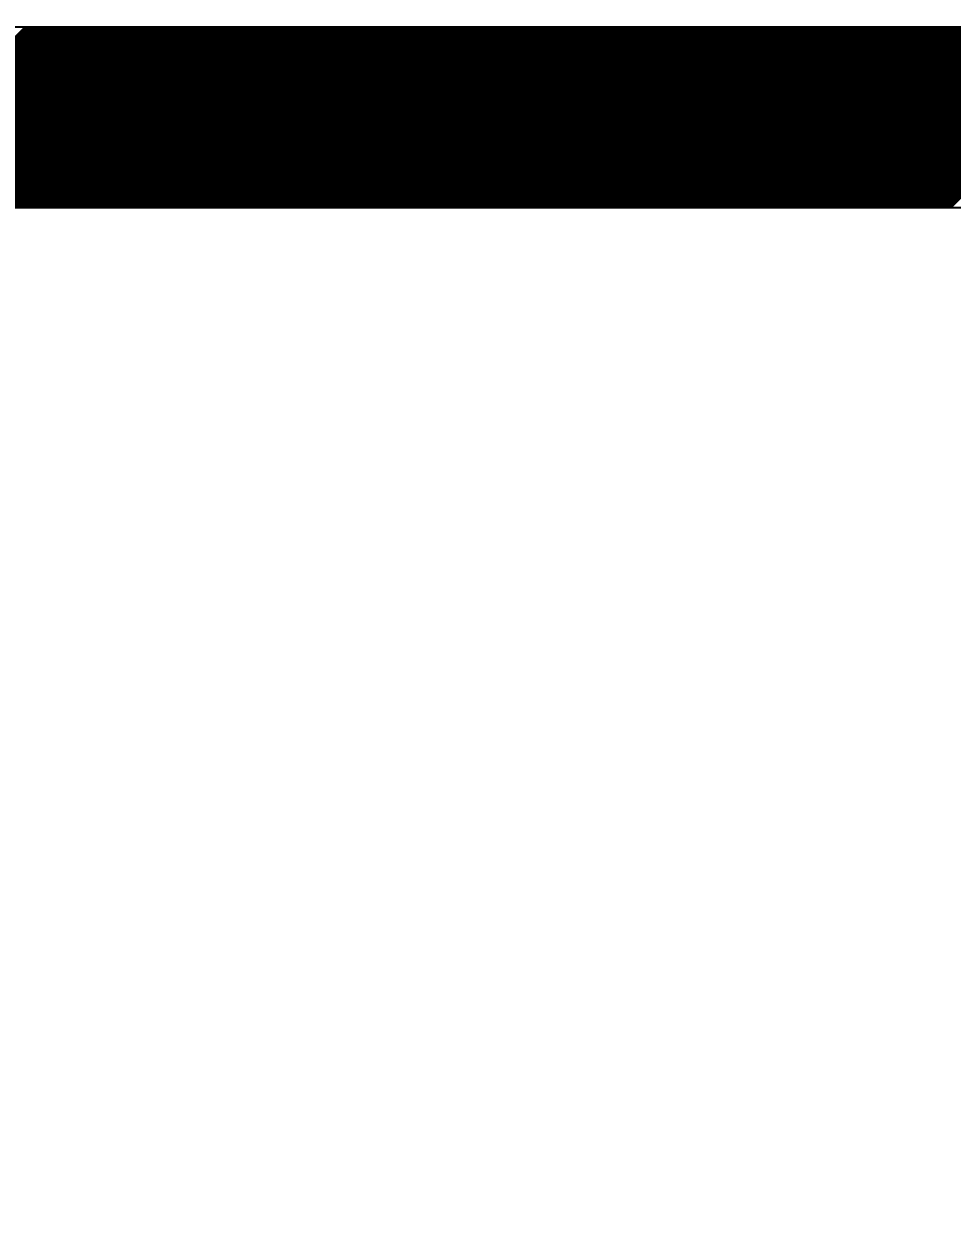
# Model space of a CAD drawing. Header units: millimetres. Extents: x -72 to 470, y 3 to 161.
# Drawn here: x 436.336 to 436.849, y 60.436 to 61.097 of the extents above; entities that cross this region are included whole.
import ezdxf

# ---------------------------------------------------------------- set-up
doc = ezdxf.new("R2010")
doc.units = ezdxf.units.MM
doc.layers.get('0').update_dxf_attribs({"color": 3})
doc.layers.add('COTAS', color=7, linetype='Continuous')
doc.layers.add('LAYER2', color=5, linetype='Continuous')
doc.styles.get("Standard").update_dxf_attribs({"font": 'arial.ttf'})
doc.dimstyles.new('ISO-25', dxfattribs={"dimtxt": 0.1, "dimasz": 0.05, "dimexe": 1.25, "dimexo": 0.625, "dimgap": 0.1, "dimtad": 1, "dimzin": 1, "dimtxsty": 'Standard', "dimblk": 'ARCHTICK', "dimcen": 2.5, "dimse1": 1, "dimse2": 1, "dimazin": 3, "dimtfac": 1, "dimtmove": 0, "dimatfit": 3, "dimldrblk": 'ARCHTICK', "dimfxl": 1, "dimarcsym": 0})

# ---------------------------------------------------------------- blocks, each defined once
blk = doc.blocks.new('_ArchTick')
at = {"color": 0, "linetype": 'ByBlock', "const_width": 0.15}
blk.add_lwpolyline([(-0.5, -0.5), (0.5, 0.5)], dxfattribs=at)
blk = doc.blocks.new('*D82')
at = {"layer": 'COTAS', "color": 0, "lineweight": -2, "transparency": 16777216}
for p, q in [((436.09076, 61.09538), (436.09076, 61.14538)), ((436.09076, 61.09538), (436.09076, 60.99538)), ((436.09076, 60.99538), (436.09076, 60.43597))]:
    blk.add_line(p, q, dxfattribs=at)
at = {"layer": 'Defpoints', "color": 0, "transparency": 16777216}
for p in [(436.69715, 61.09538), (436.09076, 60.99538), (436.69715, 60.99538)]:
    blk.add_point(p, dxfattribs=at)
at = {"layer": 'COTAS', "color": 0, "lineweight": -2, "transparency": 16777216, "xscale": 0.05, "yscale": 0.05, "zscale": 0.05}
for p, rotation in [((436.09076, 61.09538), 270), ((436.09076, 60.99538), 90)]:
    blk.add_blockref('_ArchTick', p, dxfattribs=dict(at, rotation=rotation))
at = {"layer": 'COTAS', "color": 0, "transparency": 16777216, "insert": (435.93067, 60.66567), "char_height": 0.1, "attachment_point": 5, "rotation": 90}
blk.add_mtext('0,10', dxfattribs=at)

msp = doc.modelspace()

# ---------------------------------------------------------------- linework, layer by layer
at = {"layer": 'LAYER2'}
for p, q in [((432.27023, 61.09538), (440.92023, 61.09538)), ((433.92023, 60.99538), (436.97023, 60.99538))]:
    msp.add_line(p, q, dxfattribs=at)
at = {"layer": 'LAYER2', "color": 252, "linetype": 'Continuous', "true_color": 0x939598}
for p, q in [((436.2367, 60.99538), (436.3367, 61.09538)), ((436.23715, 60.99538), (436.33715, 61.09538)), ((436.23805, 60.99538), (436.33805, 61.09538)), ((436.2385, 60.99538), (436.3385, 61.09538)), ((436.23939, 60.99538), (436.33939, 61.09538)), ((436.23984, 60.99538), (436.33984, 61.09538)), ((436.24074, 60.99538), (436.34074, 61.09538)), ((436.24119, 60.99538), (436.34119, 61.09538)), ((436.24209, 60.99538), (436.34209, 61.09538)), ((436.24254, 60.99538), (436.34254, 61.09538)), ((436.24343, 60.99538), (436.34343, 61.09538)), ((436.24388, 60.99538), (436.34388, 61.09538)), ((436.24478, 60.99538), (436.34478, 61.09538)), ((436.24523, 60.99538), (436.34523, 61.09538)), ((436.24613, 60.99538), (436.34613, 61.09538)), ((436.24658, 60.99538), (436.34658, 61.09538)), ((436.24748, 60.99538), (436.34748, 61.09538)), ((436.24792, 60.99538), (436.34792, 61.09538)), ((436.24882, 60.99538), (436.34882, 61.09538)), ((436.24927, 60.99538), (436.34927, 61.09538)), ((436.25017, 60.99538), (436.35017, 61.09538)), ((436.25062, 60.99538), (436.35062, 61.09538)), ((436.25152, 60.99538), (436.35152, 61.09538)), ((436.25197, 60.99538), (436.35197, 61.09538)), ((436.25286, 60.99538), (436.35286, 61.09538)), ((436.25331, 60.99538), (436.35331, 61.09538)), ((436.25421, 60.99538), (436.35421, 61.09538)), ((436.25466, 60.99538), (436.35466, 61.09538)), ((436.25556, 60.99538), (436.35556, 61.09538)), ((436.25601, 60.99538), (436.35601, 61.09538)), ((436.2569, 60.99538), (436.3569, 61.09538)), ((436.25735, 60.99538), (436.35735, 61.09538)), ((436.25825, 60.99538), (436.35825, 61.09538)), ((436.2587, 60.99538), (436.3587, 61.09538)), ((436.2596, 60.99538), (436.3596, 61.09538)), ((436.26005, 60.99538), (436.36005, 61.09538)), ((436.26095, 60.99538), (436.36095, 61.09538)), ((436.26139, 60.99538), (436.36139, 61.09538)), ((436.26229, 60.99538), (436.36229, 61.09538)), ((436.26274, 60.99538), (436.36274, 61.09538)), ((436.26364, 60.99538), (436.36364, 61.09538)), ((436.26409, 60.99538), (436.36409, 61.09538)), ((436.26499, 60.99538), (436.36499, 61.09538)), ((436.26544, 60.99538), (436.36544, 61.09538)), ((436.26633, 60.99538), (436.36633, 61.09538)), ((436.26678, 60.99538), (436.36678, 61.09538)), ((436.26768, 60.99538), (436.36768, 61.09538)), ((436.26813, 60.99538), (436.36813, 61.09538)), ((436.26903, 60.99538), (436.36903, 61.09538)), ((436.26948, 60.99538), (436.36948, 61.09538)), ((436.27038, 60.99538), (436.37038, 61.09538)), ((436.27082, 60.99538), (436.37082, 61.09538)), ((436.27172, 60.99538), (436.37172, 61.09538)), ((436.27217, 60.99538), (436.37217, 61.09538)), ((436.27307, 60.99538), (436.37307, 61.09538)), ((436.27352, 60.99538), (436.37352, 61.09538)), ((436.27442, 60.99538), (436.37442, 61.09538)), ((436.27487, 60.99538), (436.37487, 61.09538)), ((436.27576, 60.99538), (436.37576, 61.09538)), ((436.27621, 60.99538), (436.37621, 61.09538)), ((436.27711, 60.99538), (436.37711, 61.09538)), ((436.27756, 60.99538), (436.37756, 61.09538)), ((436.27846, 60.99538), (436.37846, 61.09538)), ((436.27891, 60.99538), (436.37891, 61.09538)), ((436.2798, 60.99538), (436.3798, 61.09538)), ((436.28025, 60.99538), (436.38025, 61.09538)), ((436.28115, 60.99538), (436.38115, 61.09538)), ((436.2816, 60.99538), (436.3816, 61.09538)), ((436.2825, 60.99538), (436.3825, 61.09538)), ((436.28295, 60.99538), (436.38295, 61.09538)), ((436.28385, 60.99538), (436.38385, 61.09538)), ((436.28429, 60.99538), (436.38429, 61.09538)), ((436.28519, 60.99538), (436.38519, 61.09538)), ((436.28564, 60.99538), (436.38564, 61.09538)), ((436.28654, 60.99538), (436.38654, 61.09538)), ((436.28699, 60.99538), (436.38699, 61.09538)), ((436.28789, 60.99538), (436.38789, 61.09538)), ((436.28834, 60.99538), (436.38834, 61.09538)), ((436.28923, 60.99538), (436.38923, 61.09538)), ((436.28968, 60.99538), (436.38968, 61.09538)), ((436.29058, 60.99538), (436.39058, 61.09538)), ((436.29103, 60.99538), (436.39103, 61.09538)), ((436.29193, 60.99538), (436.39193, 61.09538)), ((436.29238, 60.99538), (436.39238, 61.09538)), ((436.29327, 60.99538), (436.39327, 61.09538)), ((436.29372, 60.99538), (436.39372, 61.09538)), ((436.29462, 60.99538), (436.39462, 61.09538)), ((436.29507, 60.99538), (436.39507, 61.09538)), ((436.29597, 60.99538), (436.39597, 61.09538)), ((436.29642, 60.99538), (436.39642, 61.09538)), ((436.29732, 60.99538), (436.39732, 61.09538)), ((436.29776, 60.99538), (436.39776, 61.09538)), ((436.29866, 60.99538), (436.39866, 61.09538)), ((436.29911, 60.99538), (436.39911, 61.09538)), ((436.30001, 60.99538), (436.40001, 61.09538)), ((436.30046, 60.99538), (436.40046, 61.09538)), ((436.30136, 60.99538), (436.40136, 61.09538)), ((436.30181, 60.99538), (436.40181, 61.09538)), ((436.3027, 60.99538), (436.4027, 61.09538)), ((436.30315, 60.99538), (436.40315, 61.09538)), ((436.30405, 60.99538), (436.40405, 61.09538)), ((436.3045, 60.99538), (436.4045, 61.09538)), ((436.3054, 60.99538), (436.4054, 61.09538)), ((436.30585, 60.99538), (436.40585, 61.09538)), ((436.30675, 60.99538), (436.40675, 61.09538)), ((436.30719, 60.99538), (436.40719, 61.09538)), ((436.30809, 60.99538), (436.40809, 61.09538)), ((436.30854, 60.99538), (436.40854, 61.09538)), ((436.30944, 60.99538), (436.40944, 61.09538)), ((436.30989, 60.99538), (436.40989, 61.09538)), ((436.31079, 60.99538), (436.41079, 61.09538)), ((436.31124, 60.99538), (436.41124, 61.09538)), ((436.31213, 60.99538), (436.41213, 61.09538)), ((436.31258, 60.99538), (436.41258, 61.09538)), ((436.31348, 60.99538), (436.41348, 61.09538)), ((436.31393, 60.99538), (436.41393, 61.09538)), ((436.31483, 60.99538), (436.41483, 61.09538)), ((436.31528, 60.99538), (436.41528, 61.09538)), ((436.31617, 60.99538), (436.41617, 61.09538)), ((436.31662, 60.99538), (436.41662, 61.09538)), ((436.31752, 60.99538), (436.41752, 61.09538)), ((436.31797, 60.99538), (436.41797, 61.09538)), ((436.31887, 60.99538), (436.41887, 61.09538)), ((436.31932, 60.99538), (436.41932, 61.09538)), ((436.32022, 60.99538), (436.42022, 61.09538)), ((436.32066, 60.99538), (436.42066, 61.09538)), ((436.32156, 60.99538), (436.42156, 61.09538)), ((436.32201, 60.99538), (436.42201, 61.09538)), ((436.32291, 60.99538), (436.42291, 61.09538)), ((436.32336, 60.99538), (436.42336, 61.09538)), ((436.32426, 60.99538), (436.42426, 61.09538)), ((436.32471, 60.99538), (436.42471, 61.09538)), ((436.3256, 60.99538), (436.4256, 61.09538)), ((436.32605, 60.99538), (436.42605, 61.09538)), ((436.32695, 60.99538), (436.42695, 61.09538)), ((436.3274, 60.99538), (436.4274, 61.09538)), ((436.3283, 60.99538), (436.4283, 61.09538)), ((436.32875, 60.99538), (436.42875, 61.09538)), ((436.32964, 60.99538), (436.42964, 61.09538)), ((436.33009, 60.99538), (436.43009, 61.09538)), ((436.33099, 60.99538), (436.43099, 61.09538)), ((436.33144, 60.99538), (436.43144, 61.09538)), ((436.33234, 60.99538), (436.43234, 61.09538)), ((436.33279, 60.99538), (436.43279, 61.09538)), ((436.33369, 60.99538), (436.43369, 61.09538)), ((436.33413, 60.99538), (436.43413, 61.09538)), ((436.33503, 60.99538), (436.43503, 61.09538)), ((436.33548, 60.99538), (436.43548, 61.09538)), ((436.33638, 60.99538), (436.43638, 61.09538)), ((436.33683, 60.99538), (436.43683, 61.09538)), ((436.33773, 60.99538), (436.43773, 61.09538)), ((436.33818, 60.99538), (436.43818, 61.09538)), ((436.33907, 60.99538), (436.43907, 61.09538)), ((436.33952, 60.99538), (436.43952, 61.09538)), ((436.34042, 60.99538), (436.44042, 61.09538)), ((436.34087, 60.99538), (436.44087, 61.09538)), ((436.34177, 60.99538), (436.44177, 61.09538)), ((436.34222, 60.99538), (436.44222, 61.09538)), ((436.34312, 60.99538), (436.44312, 61.09538)), ((436.34356, 60.99538), (436.44356, 61.09538)), ((436.34446, 60.99538), (436.44446, 61.09538)), ((436.34491, 60.99538), (436.44491, 61.09538)), ((436.34581, 60.99538), (436.44581, 61.09538)), ((436.34626, 60.99538), (436.44626, 61.09538)), ((436.34716, 60.99538), (436.44716, 61.09538)), ((436.34761, 60.99538), (436.44761, 61.09538)), ((436.3485, 60.99538), (436.4485, 61.09538)), ((436.34895, 60.99538), (436.44895, 61.09538)), ((436.34985, 60.99538), (436.44985, 61.09538)), ((436.3503, 60.99538), (436.4503, 61.09538)), ((436.3512, 60.99538), (436.4512, 61.09538)), ((436.35165, 60.99538), (436.45165, 61.09538)), ((436.35254, 60.99538), (436.45254, 61.09538)), ((436.35299, 60.99538), (436.45299, 61.09538)), ((436.35389, 60.99538), (436.45389, 61.09538)), ((436.35434, 60.99538), (436.45434, 61.09538)), ((436.35524, 60.99538), (436.45524, 61.09538)), ((436.35569, 60.99538), (436.45569, 61.09538)), ((436.35659, 60.99538), (436.45659, 61.09538)), ((436.35703, 60.99538), (436.45703, 61.09538)), ((436.35793, 60.99538), (436.45793, 61.09538)), ((436.35838, 60.99538), (436.45838, 61.09538)), ((436.35928, 60.99538), (436.45928, 61.09538)), ((436.35973, 60.99538), (436.45973, 61.09538)), ((436.36063, 60.99538), (436.46063, 61.09538)), ((436.36108, 60.99538), (436.46108, 61.09538)), ((436.36197, 60.99538), (436.46197, 61.09538)), ((436.36242, 60.99538), (436.46242, 61.09538)), ((436.36332, 60.99538), (436.46332, 61.09538)), ((436.36377, 60.99538), (436.46377, 61.09538)), ((436.36467, 60.99538), (436.46467, 61.09538)), ((436.36512, 60.99538), (436.46512, 61.09538)), ((436.36601, 60.99538), (436.46601, 61.09538)), ((436.36646, 60.99538), (436.46646, 61.09538)), ((436.36736, 60.99538), (436.46736, 61.09538)), ((436.36781, 60.99538), (436.46781, 61.09538)), ((436.36871, 60.99538), (436.46871, 61.09538)), ((436.36916, 60.99538), (436.46916, 61.09538)), ((436.37006, 60.99538), (436.47006, 61.09538)), ((436.3705, 60.99538), (436.4705, 61.09538)), ((436.3714, 60.99538), (436.4714, 61.09538)), ((436.37185, 60.99538), (436.47185, 61.09538)), ((436.37275, 60.99538), (436.47275, 61.09538)), ((436.3732, 60.99538), (436.4732, 61.09538)), ((436.3741, 60.99538), (436.4741, 61.09538)), ((436.37455, 60.99538), (436.47455, 61.09538)), ((436.37544, 60.99538), (436.47544, 61.09538)), ((436.37589, 60.99538), (436.47589, 61.09538)), ((436.37679, 60.99538), (436.47679, 61.09538)), ((436.37724, 60.99538), (436.47724, 61.09538)), ((436.37814, 60.99538), (436.47814, 61.09538)), ((436.37859, 60.99538), (436.47859, 61.09538)), ((436.37949, 60.99538), (436.47949, 61.09538)), ((436.37993, 60.99538), (436.47993, 61.09538)), ((436.38083, 60.99538), (436.48083, 61.09538)), ((436.38128, 60.99538), (436.48128, 61.09538)), ((436.38218, 60.99538), (436.48218, 61.09538)), ((436.38263, 60.99538), (436.48263, 61.09538)), ((436.38353, 60.99538), (436.48353, 61.09538)), ((436.38398, 60.99538), (436.48398, 61.09538)), ((436.38487, 60.99538), (436.48487, 61.09538)), ((436.38532, 60.99538), (436.48532, 61.09538)), ((436.38622, 60.99538), (436.48622, 61.09538)), ((436.38667, 60.99538), (436.48667, 61.09538)), ((436.38757, 60.99538), (436.48757, 61.09538)), ((436.38802, 60.99538), (436.48802, 61.09538)), ((436.38891, 60.99538), (436.48891, 61.09538)), ((436.38936, 60.99538), (436.48936, 61.09538)), ((436.39026, 60.99538), (436.49026, 61.09538)), ((436.39071, 60.99538), (436.49071, 61.09538)), ((436.39161, 60.99538), (436.49161, 61.09538)), ((436.39206, 60.99538), (436.49206, 61.09538)), ((436.39296, 60.99538), (436.49296, 61.09538)), ((436.3934, 60.99538), (436.4934, 61.09538)), ((436.3943, 60.99538), (436.4943, 61.09538)), ((436.39475, 60.99538), (436.49475, 61.09538)), ((436.39565, 60.99538), (436.49565, 61.09538)), ((436.3961, 60.99538), (436.4961, 61.09538)), ((436.397, 60.99538), (436.497, 61.09538)), ((436.39745, 60.99538), (436.49745, 61.09538)), ((436.39834, 60.99538), (436.49834, 61.09538)), ((436.39879, 60.99538), (436.49879, 61.09538)), ((436.39969, 60.99538), (436.49969, 61.09538)), ((436.40014, 60.99538), (436.50014, 61.09538)), ((436.40104, 60.99538), (436.50104, 61.09538)), ((436.40149, 60.99538), (436.50149, 61.09538)), ((436.40238, 60.99538), (436.50238, 61.09538)), ((436.40283, 60.99538), (436.50283, 61.09538)), ((436.40373, 60.99538), (436.50373, 61.09538)), ((436.40418, 60.99538), (436.50418, 61.09538)), ((436.40508, 60.99538), (436.50508, 61.09538)), ((436.40553, 60.99538), (436.50553, 61.09538)), ((436.40643, 60.99538), (436.50643, 61.09538)), ((436.40688, 60.99538), (436.50688, 61.09538)), ((436.40777, 60.99538), (436.50777, 61.09538)), ((436.40822, 60.99538), (436.50822, 61.09538)), ((436.40912, 60.99538), (436.50912, 61.09538)), ((436.40957, 60.99538), (436.50957, 61.09538)), ((436.41047, 60.99538), (436.51047, 61.09538)), ((436.41092, 60.99538), (436.51092, 61.09538)), ((436.41181, 60.99538), (436.51181, 61.09538)), ((436.41226, 60.99538), (436.51226, 61.09538)), ((436.41316, 60.99538), (436.51316, 61.09538)), ((436.41361, 60.99538), (436.51361, 61.09538)), ((436.41451, 60.99538), (436.51451, 61.09538)), ((436.41496, 60.99538), (436.51496, 61.09538)), ((436.41586, 60.99538), (436.51586, 61.09538)), ((436.4163, 60.99538), (436.5163, 61.09538)), ((436.4172, 60.99538), (436.5172, 61.09538)), ((436.41765, 60.99538), (436.51765, 61.09538)), ((436.41855, 60.99538), (436.51855, 61.09538)), ((436.419, 60.99538), (436.519, 61.09538)), ((436.4199, 60.99538), (436.5199, 61.09538)), ((436.42035, 60.99538), (436.52035, 61.09538)), ((436.42124, 60.99538), (436.52124, 61.09538)), ((436.42169, 60.99538), (436.52169, 61.09538)), ((436.42259, 60.99538), (436.52259, 61.09538)), ((436.42304, 60.99538), (436.52304, 61.09538)), ((436.42394, 60.99538), (436.52394, 61.09538)), ((436.42439, 60.99538), (436.52439, 61.09538)), ((436.42528, 60.99538), (436.52528, 61.09538)), ((436.42573, 60.99538), (436.52573, 61.09538)), ((436.42663, 60.99538), (436.52663, 61.09538)), ((436.42708, 60.99538), (436.52708, 61.09538)), ((436.42798, 60.99538), (436.52798, 61.09538)), ((436.42843, 60.99538), (436.52843, 61.09538)), ((436.42933, 60.99538), (436.52933, 61.09538)), ((436.42977, 60.99538), (436.52977, 61.09538)), ((436.43067, 60.99538), (436.53067, 61.09538)), ((436.43112, 60.99538), (436.53112, 61.09538)), ((436.43202, 60.99538), (436.53202, 61.09538)), ((436.43247, 60.99538), (436.53247, 61.09538)), ((436.43337, 60.99538), (436.53337, 61.09538)), ((436.43382, 60.99538), (436.53382, 61.09538)), ((436.43471, 60.99538), (436.53471, 61.09538)), ((436.43516, 60.99538), (436.53516, 61.09538)), ((436.43606, 60.99538), (436.53606, 61.09538)), ((436.43651, 60.99538), (436.53651, 61.09538)), ((436.43741, 60.99538), (436.53741, 61.09538)), ((436.43786, 60.99538), (436.53786, 61.09538)), ((436.43875, 60.99538), (436.53875, 61.09538)), ((436.4392, 60.99538), (436.5392, 61.09538)), ((436.4401, 60.99538), (436.5401, 61.09538)), ((436.44055, 60.99538), (436.54055, 61.09538)), ((436.44145, 60.99538), (436.54145, 61.09538)), ((436.4419, 60.99538), (436.5419, 61.09538)), ((436.4428, 60.99538), (436.5428, 61.09538)), ((436.44325, 60.99538), (436.54325, 61.09538)), ((436.44414, 60.99538), (436.54414, 61.09538)), ((436.44459, 60.99538), (436.54459, 61.09538)), ((436.44549, 60.99538), (436.54549, 61.09538)), ((436.44594, 60.99538), (436.54594, 61.09538)), ((436.44684, 60.99538), (436.54684, 61.09538)), ((436.44729, 60.99538), (436.54729, 61.09538)), ((436.44818, 60.99538), (436.54818, 61.09538)), ((436.44863, 60.99538), (436.54863, 61.09538)), ((436.44953, 60.99538), (436.54953, 61.09538)), ((436.44998, 60.99538), (436.54998, 61.09538)), ((436.45088, 60.99538), (436.55088, 61.09538)), ((436.45133, 60.99538), (436.55133, 61.09538)), ((436.45223, 60.99538), (436.55223, 61.09538)), ((436.45267, 60.99538), (436.55267, 61.09538)), ((436.45357, 60.99538), (436.55357, 61.09538)), ((436.45402, 60.99538), (436.55402, 61.09538)), ((436.45492, 60.99538), (436.55492, 61.09538)), ((436.45537, 60.99538), (436.55537, 61.09538)), ((436.45627, 60.99538), (436.55627, 61.09538)), ((436.45672, 60.99538), (436.55672, 61.09538)), ((436.45761, 60.99538), (436.55761, 61.09538)), ((436.45806, 60.99538), (436.55806, 61.09538)), ((436.45896, 60.99538), (436.55896, 61.09538)), ((436.45941, 60.99538), (436.55941, 61.09538)), ((436.46031, 60.99538), (436.56031, 61.09538)), ((436.46076, 60.99538), (436.56076, 61.09538)), ((436.46165, 60.99538), (436.56165, 61.09538)), ((436.4621, 60.99538), (436.5621, 61.09538)), ((436.463, 60.99538), (436.563, 61.09538)), ((436.46345, 60.99538), (436.56345, 61.09538)), ((436.46435, 60.99538), (436.56435, 61.09538)), ((436.4648, 60.99538), (436.5648, 61.09538)), ((436.4657, 60.99538), (436.5657, 61.09538)), ((436.46614, 60.99538), (436.56614, 61.09538)), ((436.46704, 60.99538), (436.56704, 61.09538)), ((436.46749, 60.99538), (436.56749, 61.09538)), ((436.46839, 60.99538), (436.56839, 61.09538)), ((436.46884, 60.99538), (436.56884, 61.09538)), ((436.46974, 60.99538), (436.56974, 61.09538)), ((436.47019, 60.99538), (436.57019, 61.09538)), ((436.47108, 60.99538), (436.57108, 61.09538)), ((436.47153, 60.99538), (436.57153, 61.09538)), ((436.47243, 60.99538), (436.57243, 61.09538)), ((436.47288, 60.99538), (436.57288, 61.09538)), ((436.47378, 60.99538), (436.57378, 61.09538)), ((436.47423, 60.99538), (436.57423, 61.09538)), ((436.47512, 60.99538), (436.57512, 61.09538)), ((436.47557, 60.99538), (436.57557, 61.09538)), ((436.47647, 60.99538), (436.57647, 61.09538)), ((436.47692, 60.99538), (436.57692, 61.09538)), ((436.47782, 60.99538), (436.57782, 61.09538)), ((436.47827, 60.99538), (436.57827, 61.09538)), ((436.47917, 60.99538), (436.57917, 61.09538)), ((436.47962, 60.99538), (436.57962, 61.09538)), ((436.48051, 60.99538), (436.58051, 61.09538)), ((436.48096, 60.99538), (436.58096, 61.09538)), ((436.48186, 60.99538), (436.58186, 61.09538)), ((436.48231, 60.99538), (436.58231, 61.09538)), ((436.48321, 60.99538), (436.58321, 61.09538)), ((436.48366, 60.99538), (436.58366, 61.09538)), ((436.48455, 60.99538), (436.58455, 61.09538)), ((436.485, 60.99538), (436.585, 61.09538)), ((436.4859, 60.99538), (436.5859, 61.09538)), ((436.48635, 60.99538), (436.58635, 61.09538)), ((436.48725, 60.99538), (436.58725, 61.09538)), ((436.4877, 60.99538), (436.5877, 61.09538)), ((436.4886, 60.99538), (436.5886, 61.09538)), ((436.48904, 60.99538), (436.58904, 61.09538)), ((436.48994, 60.99538), (436.58994, 61.09538)), ((436.49039, 60.99538), (436.59039, 61.09538)), ((436.49129, 60.99538), (436.59129, 61.09538)), ((436.49174, 60.99538), (436.59174, 61.09538)), ((436.49264, 60.99538), (436.59264, 61.09538)), ((436.49309, 60.99538), (436.59309, 61.09538)), ((436.49398, 60.99538), (436.59398, 61.09538)), ((436.49443, 60.99538), (436.59443, 61.09538)), ((436.49533, 60.99538), (436.59533, 61.09538)), ((436.49578, 60.99538), (436.59578, 61.09538)), ((436.49668, 60.99538), (436.59668, 61.09538)), ((436.49713, 60.99538), (436.59713, 61.09538)), ((436.49802, 60.99538), (436.59802, 61.09538)), ((436.49847, 60.99538), (436.59847, 61.09538)), ((436.49937, 60.99538), (436.59937, 61.09538)), ((436.49982, 60.99538), (436.59982, 61.09538)), ((436.50072, 60.99538), (436.60072, 61.09538)), ((436.50117, 60.99538), (436.60117, 61.09538)), ((436.50207, 60.99538), (436.60207, 61.09538)), ((436.50251, 60.99538), (436.60251, 61.09538)), ((436.50341, 60.99538), (436.60341, 61.09538)), ((436.50386, 60.99538), (436.60386, 61.09538)), ((436.50476, 60.99538), (436.60476, 61.09538)), ((436.50521, 60.99538), (436.60521, 61.09538)), ((436.50611, 60.99538), (436.60611, 61.09538)), ((436.50656, 60.99538), (436.60656, 61.09538)), ((436.50745, 60.99538), (436.60745, 61.09538)), ((436.5079, 60.99538), (436.6079, 61.09538)), ((436.5088, 60.99538), (436.6088, 61.09538)), ((436.50925, 60.99538), (436.60925, 61.09538)), ((436.51015, 60.99538), (436.61015, 61.09538)), ((436.5106, 60.99538), (436.6106, 61.09538)), ((436.51149, 60.99538), (436.61149, 61.09538)), ((436.51194, 60.99538), (436.61194, 61.09538)), ((436.51284, 60.99538), (436.61284, 61.09538)), ((436.51329, 60.99538), (436.61329, 61.09538)), ((436.51419, 60.99538), (436.61419, 61.09538)), ((436.51464, 60.99538), (436.61464, 61.09538)), ((436.51554, 60.99538), (436.61554, 61.09538)), ((436.51599, 60.99538), (436.61599, 61.09538)), ((436.51688, 60.99538), (436.61688, 61.09538)), ((436.51733, 60.99538), (436.61733, 61.09538)), ((436.51823, 60.99538), (436.61823, 61.09538)), ((436.51868, 60.99538), (436.61868, 61.09538)), ((436.51958, 60.99538), (436.61958, 61.09538)), ((436.52003, 60.99538), (436.62003, 61.09538)), ((436.52092, 60.99538), (436.62092, 61.09538)), ((436.52137, 60.99538), (436.62137, 61.09538)), ((436.52227, 60.99538), (436.62227, 61.09538)), ((436.52272, 60.99538), (436.62272, 61.09538)), ((436.52362, 60.99538), (436.62362, 61.09538)), ((436.52407, 60.99538), (436.62407, 61.09538)), ((436.52497, 60.99538), (436.62497, 61.09538)), ((436.52541, 60.99538), (436.62541, 61.09538)), ((436.52631, 60.99538), (436.62631, 61.09538)), ((436.52676, 60.99538), (436.62676, 61.09538)), ((436.52766, 60.99538), (436.62766, 61.09538)), ((436.52811, 60.99538), (436.62811, 61.09538)), ((436.52901, 60.99538), (436.62901, 61.09538)), ((436.52946, 60.99538), (436.62946, 61.09538)), ((436.53035, 60.99538), (436.63035, 61.09538)), ((436.5308, 60.99538), (436.6308, 61.09538)), ((436.5317, 60.99538), (436.6317, 61.09538)), ((436.53215, 60.99538), (436.63215, 61.09538)), ((436.53305, 60.99538), (436.63305, 61.09538)), ((436.5335, 60.99538), (436.6335, 61.09538)), ((436.53439, 60.99538), (436.63439, 61.09538)), ((436.53484, 60.99538), (436.63484, 61.09538)), ((436.53574, 60.99538), (436.63574, 61.09538)), ((436.53619, 60.99538), (436.63619, 61.09538)), ((436.53709, 60.99538), (436.63709, 61.09538)), ((436.53754, 60.99538), (436.63754, 61.09538)), ((436.53844, 60.99538), (436.63844, 61.09538)), ((436.53888, 60.99538), (436.63888, 61.09538)), ((436.53978, 60.99538), (436.63978, 61.09538)), ((436.54023, 60.99538), (436.64023, 61.09538)), ((436.54113, 60.99538), (436.64113, 61.09538)), ((436.54158, 60.99538), (436.64158, 61.09538)), ((436.54248, 60.99538), (436.64248, 61.09538)), ((436.54293, 60.99538), (436.64293, 61.09538)), ((436.54382, 60.99538), (436.64382, 61.09538)), ((436.54427, 60.99538), (436.64427, 61.09538)), ((436.54517, 60.99538), (436.64517, 61.09538)), ((436.54562, 60.99538), (436.64562, 61.09538)), ((436.54652, 60.99538), (436.64652, 61.09538)), ((436.54697, 60.99538), (436.64697, 61.09538)), ((436.54787, 60.99538), (436.64787, 61.09538)), ((436.54831, 60.99538), (436.64831, 61.09538)), ((436.54921, 60.99538), (436.64921, 61.09538)), ((436.54966, 60.99538), (436.64966, 61.09538)), ((436.55056, 60.99538), (436.65056, 61.09538)), ((436.55101, 60.99538), (436.65101, 61.09538)), ((436.55191, 60.99538), (436.65191, 61.09538)), ((436.55236, 60.99538), (436.65236, 61.09538)), ((436.55325, 60.99538), (436.65325, 61.09538)), ((436.5537, 60.99538), (436.6537, 61.09538)), ((436.5546, 60.99538), (436.6546, 61.09538)), ((436.55505, 60.99538), (436.65505, 61.09538)), ((436.55595, 60.99538), (436.65595, 61.09538)), ((436.5564, 60.99538), (436.6564, 61.09538)), ((436.55729, 60.99538), (436.65729, 61.09538)), ((436.55774, 60.99538), (436.65774, 61.09538)), ((436.55864, 60.99538), (436.65864, 61.09538)), ((436.55909, 60.99538), (436.65909, 61.09538)), ((436.55999, 60.99538), (436.65999, 61.09538)), ((436.56044, 60.99538), (436.66044, 61.09538)), ((436.56134, 60.99538), (436.66134, 61.09538)), ((436.56178, 60.99538), (436.66178, 61.09538)), ((436.56268, 60.99538), (436.66268, 61.09538)), ((436.56313, 60.99538), (436.66313, 61.09538)), ((436.56403, 60.99538), (436.66403, 61.09538)), ((436.56448, 60.99538), (436.66448, 61.09538)), ((436.56538, 60.99538), (436.66538, 61.09538)), ((436.56583, 60.99538), (436.66583, 61.09538)), ((436.56672, 60.99538), (436.66672, 61.09538)), ((436.56717, 60.99538), (436.66717, 61.09538)), ((436.56807, 60.99538), (436.66807, 61.09538)), ((436.56852, 60.99538), (436.66852, 61.09538)), ((436.56942, 60.99538), (436.66942, 61.09538)), ((436.56987, 60.99538), (436.66987, 61.09538)), ((436.57076, 60.99538), (436.67076, 61.09538)), ((436.57121, 60.99538), (436.67121, 61.09538)), ((436.57211, 60.99538), (436.67211, 61.09538)), ((436.57256, 60.99538), (436.67256, 61.09538)), ((436.57346, 60.99538), (436.67346, 61.09538)), ((436.57391, 60.99538), (436.67391, 61.09538)), ((436.57481, 60.99538), (436.67481, 61.09538)), ((436.57525, 60.99538), (436.67525, 61.09538)), ((436.57615, 60.99538), (436.67615, 61.09538)), ((436.5766, 60.99538), (436.6766, 61.09538)), ((436.5775, 60.99538), (436.6775, 61.09538)), ((436.57795, 60.99538), (436.67795, 61.09538)), ((436.57885, 60.99538), (436.67885, 61.09538)), ((436.5793, 60.99538), (436.6793, 61.09538)), ((436.58019, 60.99538), (436.68019, 61.09538)), ((436.58064, 60.99538), (436.68064, 61.09538)), ((436.58154, 60.99538), (436.68154, 61.09538)), ((436.58199, 60.99538), (436.68199, 61.09538)), ((436.58289, 60.99538), (436.68289, 61.09538)), ((436.58334, 60.99538), (436.68334, 61.09538)), ((436.58424, 60.99538), (436.68424, 61.09538)), ((436.58468, 60.99538), (436.68468, 61.09538)), ((436.58558, 60.99538), (436.68558, 61.09538)), ((436.58603, 60.99538), (436.68603, 61.09538)), ((436.58693, 60.99538), (436.68693, 61.09538)), ((436.58738, 60.99538), (436.68738, 61.09538)), ((436.58828, 60.99538), (436.68828, 61.09538)), ((436.58873, 60.99538), (436.68873, 61.09538)), ((436.58962, 60.99538), (436.68962, 61.09538)), ((436.59007, 60.99538), (436.69007, 61.09538)), ((436.59097, 60.99538), (436.69097, 61.09538)), ((436.59142, 60.99538), (436.69142, 61.09538)), ((436.59232, 60.99538), (436.69232, 61.09538)), ((436.59277, 60.99538), (436.69277, 61.09538)), ((436.59366, 60.99538), (436.69366, 61.09538)), ((436.59411, 60.99538), (436.69411, 61.09538)), ((436.59501, 60.99538), (436.69501, 61.09538)), ((436.59546, 60.99538), (436.69546, 61.09538)), ((436.59636, 60.99538), (436.69636, 61.09538)), ((436.59681, 60.99538), (436.69681, 61.09538)), ((436.59771, 60.99538), (436.69771, 61.09538)), ((436.59815, 60.99538), (436.69815, 61.09538)), ((436.59905, 60.99538), (436.69905, 61.09538)), ((436.5995, 60.99538), (436.6995, 61.09538)), ((436.6004, 60.99538), (436.7004, 61.09538)), ((436.60085, 60.99538), (436.70085, 61.09538)), ((436.60175, 60.99538), (436.70175, 61.09538)), ((436.6022, 60.99538), (436.7022, 61.09538)), ((436.60309, 60.99538), (436.70309, 61.09538)), ((436.60354, 60.99538), (436.70354, 61.09538)), ((436.60444, 60.99538), (436.70444, 61.09538)), ((436.60489, 60.99538), (436.70489, 61.09538)), ((436.60579, 60.99538), (436.70579, 61.09538)), ((436.60624, 60.99538), (436.70624, 61.09538)), ((436.60713, 60.99538), (436.70713, 61.09538)), ((436.60758, 60.99538), (436.70758, 61.09538)), ((436.60848, 60.99538), (436.70848, 61.09538)), ((436.60893, 60.99538), (436.70893, 61.09538)), ((436.60983, 60.99538), (436.70983, 61.09538)), ((436.61028, 60.99538), (436.71028, 61.09538)), ((436.61118, 60.99538), (436.71118, 61.09538)), ((436.61162, 60.99538), (436.71162, 61.09538)), ((436.61252, 60.99538), (436.71252, 61.09538)), ((436.61297, 60.99538), (436.71297, 61.09538)), ((436.61387, 60.99538), (436.71387, 61.09538)), ((436.61432, 60.99538), (436.71432, 61.09538)), ((436.61522, 60.99538), (436.71522, 61.09538)), ((436.61567, 60.99538), (436.71567, 61.09538)), ((436.61656, 60.99538), (436.71656, 61.09538)), ((436.61701, 60.99538), (436.71701, 61.09538)), ((436.61791, 60.99538), (436.71791, 61.09538)), ((436.61836, 60.99538), (436.71836, 61.09538)), ((436.61926, 60.99538), (436.71926, 61.09538)), ((436.61971, 60.99538), (436.71971, 61.09538)), ((436.62061, 60.99538), (436.72061, 61.09538)), ((436.62105, 60.99538), (436.72105, 61.09538)), ((436.62195, 60.99538), (436.72195, 61.09538)), ((436.6224, 60.99538), (436.7224, 61.09538)), ((436.6233, 60.99538), (436.7233, 61.09538)), ((436.62375, 60.99538), (436.72375, 61.09538)), ((436.62465, 60.99538), (436.72465, 61.09538)), ((436.6251, 60.99538), (436.7251, 61.09538)), ((436.62599, 60.99538), (436.72599, 61.09538)), ((436.62644, 60.99538), (436.72644, 61.09538)), ((436.62734, 60.99538), (436.72734, 61.09538)), ((436.62779, 60.99538), (436.72779, 61.09538)), ((436.62869, 60.99538), (436.72869, 61.09538)), ((436.62914, 60.99538), (436.72914, 61.09538)), ((436.63003, 60.99538), (436.73003, 61.09538)), ((436.63048, 60.99538), (436.73048, 61.09538)), ((436.63138, 60.99538), (436.73138, 61.09538)), ((436.63183, 60.99538), (436.73183, 61.09538)), ((436.63273, 60.99538), (436.73273, 61.09538)), ((436.63318, 60.99538), (436.73318, 61.09538)), ((436.63408, 60.99538), (436.73408, 61.09538)), ((436.63452, 60.99538), (436.73452, 61.09538)), ((436.63542, 60.99538), (436.73542, 61.09538)), ((436.63587, 60.99538), (436.73587, 61.09538)), ((436.63677, 60.99538), (436.73677, 61.09538)), ((436.63722, 60.99538), (436.73722, 61.09538)), ((436.63812, 60.99538), (436.73812, 61.09538)), ((436.63857, 60.99538), (436.73857, 61.09538)), ((436.63946, 60.99538), (436.73946, 61.09538)), ((436.63991, 60.99538), (436.73991, 61.09538)), ((436.64081, 60.99538), (436.74081, 61.09538)), ((436.64126, 60.99538), (436.74126, 61.09538)), ((436.64216, 60.99538), (436.74216, 61.09538)), ((436.64261, 60.99538), (436.74261, 61.09538)), ((436.6435, 60.99538), (436.7435, 61.09538)), ((436.64395, 60.99538), (436.74395, 61.09538)), ((436.64485, 60.99538), (436.74485, 61.09538)), ((436.6453, 60.99538), (436.7453, 61.09538)), ((436.6462, 60.99538), (436.7462, 61.09538)), ((436.64665, 60.99538), (436.74665, 61.09538)), ((436.64755, 60.99538), (436.74755, 61.09538)), ((436.64799, 60.99538), (436.74799, 61.09538)), ((436.64889, 60.99538), (436.74889, 61.09538)), ((436.64934, 60.99538), (436.74934, 61.09538)), ((436.65024, 60.99538), (436.75024, 61.09538)), ((436.65069, 60.99538), (436.75069, 61.09538)), ((436.65159, 60.99538), (436.75159, 61.09538)), ((436.65204, 60.99538), (436.75204, 61.09538)), ((436.65293, 60.99538), (436.75293, 61.09538)), ((436.65338, 60.99538), (436.75338, 61.09538)), ((436.65428, 60.99538), (436.75428, 61.09538)), ((436.65473, 60.99538), (436.75473, 61.09538)), ((436.65563, 60.99538), (436.75563, 61.09538)), ((436.65608, 60.99538), (436.75608, 61.09538)), ((436.65698, 60.99538), (436.75698, 61.09538)), ((436.65742, 60.99538), (436.75742, 61.09538)), ((436.65832, 60.99538), (436.75832, 61.09538)), ((436.65877, 60.99538), (436.75877, 61.09538)), ((436.65967, 60.99538), (436.75967, 61.09538)), ((436.66012, 60.99538), (436.76012, 61.09538)), ((436.66102, 60.99538), (436.76102, 61.09538)), ((436.66147, 60.99538), (436.76147, 61.09538)), ((436.66236, 60.99538), (436.76236, 61.09538)), ((436.66281, 60.99538), (436.76281, 61.09538)), ((436.66371, 60.99538), (436.76371, 61.09538)), ((436.66416, 60.99538), (436.76416, 61.09538)), ((436.66506, 60.99538), (436.76506, 61.09538)), ((436.66551, 60.99538), (436.76551, 61.09538)), ((436.6664, 60.99538), (436.7664, 61.09538)), ((436.66685, 60.99538), (436.76685, 61.09538)), ((436.66775, 60.99538), (436.76775, 61.09538)), ((436.6682, 60.99538), (436.7682, 61.09538)), ((436.6691, 60.99538), (436.7691, 61.09538)), ((436.66955, 60.99538), (436.76955, 61.09538)), ((436.67045, 60.99538), (436.77045, 61.09538)), ((436.67089, 60.99538), (436.77089, 61.09538)), ((436.67179, 60.99538), (436.77179, 61.09538)), ((436.67224, 60.99538), (436.77224, 61.09538)), ((436.67314, 60.99538), (436.77314, 61.09538)), ((436.67359, 60.99538), (436.77359, 61.09538)), ((436.67449, 60.99538), (436.77449, 61.09538)), ((436.67494, 60.99538), (436.77494, 61.09538)), ((436.67583, 60.99538), (436.77583, 61.09538)), ((436.67628, 60.99538), (436.77628, 61.09538)), ((436.67718, 60.99538), (436.77718, 61.09538)), ((436.67763, 60.99538), (436.77763, 61.09538)), ((436.67853, 60.99538), (436.77853, 61.09538)), ((436.67898, 60.99538), (436.77898, 61.09538)), ((436.67987, 60.99538), (436.77987, 61.09538)), ((436.68032, 60.99538), (436.78032, 61.09538)), ((436.68122, 60.99538), (436.78122, 61.09538)), ((436.68167, 60.99538), (436.78167, 61.09538)), ((436.68257, 60.99538), (436.78257, 61.09538)), ((436.68302, 60.99538), (436.78302, 61.09538)), ((436.68392, 60.99538), (436.78392, 61.09538)), ((436.68436, 60.99538), (436.78436, 61.09538)), ((436.68526, 60.99538), (436.78526, 61.09538)), ((436.68571, 60.99538), (436.78571, 61.09538)), ((436.68661, 60.99538), (436.78661, 61.09538)), ((436.68706, 60.99538), (436.78706, 61.09538)), ((436.68796, 60.99538), (436.78796, 61.09538)), ((436.68841, 60.99538), (436.78841, 61.09538)), ((436.6893, 60.99538), (436.7893, 61.09538)), ((436.68975, 60.99538), (436.78975, 61.09538)), ((436.69065, 60.99538), (436.79065, 61.09538)), ((436.6911, 60.99538), (436.7911, 61.09538)), ((436.692, 60.99538), (436.792, 61.09538)), ((436.69245, 60.99538), (436.79245, 61.09538)), ((436.69335, 60.99538), (436.79335, 61.09538)), ((436.69379, 60.99538), (436.79379, 61.09538)), ((436.69469, 60.99538), (436.79469, 61.09538)), ((436.69514, 60.99538), (436.79514, 61.09538)), ((436.69604, 60.99538), (436.79604, 61.09538)), ((436.69649, 60.99538), (436.79649, 61.09538)), ((436.69739, 60.99538), (436.79739, 61.09538)), ((436.69784, 60.99538), (436.79784, 61.09538)), ((436.69873, 60.99538), (436.79873, 61.09538)), ((436.69918, 60.99538), (436.79918, 61.09538)), ((436.70008, 60.99538), (436.80008, 61.09538)), ((436.70053, 60.99538), (436.80053, 61.09538)), ((436.70143, 60.99538), (436.80143, 61.09538)), ((436.70188, 60.99538), (436.80188, 61.09538)), ((436.70277, 60.99538), (436.80277, 61.09538)), ((436.70322, 60.99538), (436.80322, 61.09538)), ((436.70412, 60.99538), (436.80412, 61.09538)), ((436.70457, 60.99538), (436.80457, 61.09538)), ((436.70547, 60.99538), (436.80547, 61.09538)), ((436.70592, 60.99538), (436.80592, 61.09538)), ((436.70682, 60.99538), (436.80682, 61.09538)), ((436.70726, 60.99538), (436.80726, 61.09538)), ((436.70816, 60.99538), (436.80816, 61.09538)), ((436.70861, 60.99538), (436.80861, 61.09538)), ((436.70951, 60.99538), (436.80951, 61.09538)), ((436.70996, 60.99538), (436.80996, 61.09538)), ((436.71086, 60.99538), (436.81086, 61.09538)), ((436.71131, 60.99538), (436.81131, 61.09538)), ((436.7122, 60.99538), (436.8122, 61.09538)), ((436.71265, 60.99538), (436.81265, 61.09538)), ((436.71355, 60.99538), (436.81355, 61.09538)), ((436.714, 60.99538), (436.814, 61.09538)), ((436.7149, 60.99538), (436.8149, 61.09538)), ((436.71535, 60.99538), (436.81535, 61.09538)), ((436.71624, 60.99538), (436.81624, 61.09538)), ((436.71669, 60.99538), (436.81669, 61.09538)), ((436.71759, 60.99538), (436.81759, 61.09538)), ((436.71804, 60.99538), (436.81804, 61.09538)), ((436.71894, 60.99538), (436.81894, 61.09538)), ((436.71939, 60.99538), (436.81939, 61.09538)), ((436.72029, 60.99538), (436.82029, 61.09538)), ((436.72073, 60.99538), (436.82073, 61.09538)), ((436.72163, 60.99538), (436.82163, 61.09538)), ((436.72208, 60.99538), (436.82208, 61.09538)), ((436.72298, 60.99538), (436.82298, 61.09538)), ((436.72343, 60.99538), (436.82343, 61.09538)), ((436.72433, 60.99538), (436.82433, 61.09538)), ((436.72478, 60.99538), (436.82478, 61.09538)), ((436.72567, 60.99538), (436.82567, 61.09538)), ((436.72612, 60.99538), (436.82612, 61.09538)), ((436.72702, 60.99538), (436.82702, 61.09538)), ((436.72747, 60.99538), (436.82747, 61.09538)), ((436.72837, 60.99538), (436.82837, 61.09538)), ((436.72882, 60.99538), (436.82882, 61.09538)), ((436.72972, 60.99538), (436.82972, 61.09538)), ((436.73016, 60.99538), (436.83016, 61.09538)), ((436.73106, 60.99538), (436.83106, 61.09538)), ((436.73151, 60.99538), (436.83151, 61.09538)), ((436.73241, 60.99538), (436.83241, 61.09538)), ((436.73286, 60.99538), (436.83286, 61.09538)), ((436.73376, 60.99538), (436.83376, 61.09538)), ((436.73421, 60.99538), (436.83421, 61.09538)), ((436.7351, 60.99538), (436.8351, 61.09538)), ((436.73555, 60.99538), (436.83555, 61.09538)), ((436.73645, 60.99538), (436.83645, 61.09538)), ((436.7369, 60.99538), (436.8369, 61.09538)), ((436.7378, 60.99538), (436.8378, 61.09538)), ((436.73825, 60.99538), (436.83825, 61.09538)), ((436.73914, 60.99538), (436.83914, 61.09538)), ((436.73959, 60.99538), (436.83959, 61.09538)), ((436.74049, 60.99538), (436.84049, 61.09538)), ((436.74094, 60.99538), (436.84094, 61.09538)), ((436.74184, 60.99538), (436.84184, 61.09538)), ((436.74229, 60.99538), (436.84229, 61.09538)), ((436.74319, 60.99538), (436.84319, 61.09538)), ((436.74363, 60.99538), (436.84363, 61.09538)), ((436.74453, 60.99538), (436.84453, 61.09538)), ((436.74498, 60.99538), (436.84498, 61.09538)), ((436.74588, 60.99538), (436.84588, 61.09538)), ((436.74633, 60.99538), (436.84633, 61.09538)), ((436.74723, 60.99538), (436.84723, 61.09538)), ((436.74768, 60.99538), (436.84768, 61.09538)), ((436.74857, 60.99538), (436.84857, 61.09538)), ((436.74902, 60.99538), (436.84902, 61.09538)), ((436.74992, 60.99538), (436.84992, 61.09538)), ((436.75037, 60.99538), (436.85037, 61.09538)), ((436.75127, 60.99538), (436.85127, 61.09538)), ((436.75172, 60.99538), (436.85172, 61.09538)), ((436.75261, 60.99538), (436.85261, 61.09538)), ((436.75306, 60.99538), (436.85306, 61.09538)), ((436.75396, 60.99538), (436.85396, 61.09538)), ((436.75441, 60.99538), (436.85441, 61.09538)), ((436.75531, 60.99538), (436.85531, 61.09538)), ((436.75576, 60.99538), (436.85576, 61.09538)), ((436.75666, 60.99538), (436.85666, 61.09538)), ((436.75711, 60.99538), (436.85711, 61.09538)), ((436.758, 60.99538), (436.858, 61.09538)), ((436.75845, 60.99538), (436.85845, 61.09538)), ((436.75935, 60.99538), (436.85935, 61.09538)), ((436.7598, 60.99538), (436.8598, 61.09538)), ((436.7607, 60.99538), (436.8607, 61.09538)), ((436.76115, 60.99538), (436.86115, 61.09538)), ((436.76204, 60.99538), (436.86204, 61.09538)), ((436.76249, 60.99538), (436.86249, 61.09538)), ((436.76339, 60.99538), (436.86339, 61.09538)), ((436.76384, 60.99538), (436.86384, 61.09538)), ((436.76474, 60.99538), (436.86474, 61.09538)), ((436.76519, 60.99538), (436.86519, 61.09538)), ((436.76609, 60.99538), (436.86609, 61.09538)), ((436.76653, 60.99538), (436.86653, 61.09538)), ((436.76743, 60.99538), (436.86743, 61.09538)), ((436.76788, 60.99538), (436.86788, 61.09538)), ((436.76878, 60.99538), (436.86878, 61.09538)), ((436.76923, 60.99538), (436.86923, 61.09538)), ((436.77013, 60.99538), (436.87013, 61.09538)), ((436.77058, 60.99538), (436.87058, 61.09538)), ((436.77147, 60.99538), (436.87147, 61.09538)), ((436.77192, 60.99538), (436.87192, 61.09538)), ((436.77282, 60.99538), (436.87282, 61.09538)), ((436.77327, 60.99538), (436.87327, 61.09538)), ((436.77417, 60.99538), (436.87417, 61.09538)), ((436.77462, 60.99538), (436.87462, 61.09538)), ((436.77551, 60.99538), (436.87551, 61.09538)), ((436.77596, 60.99538), (436.87596, 61.09538)), ((436.77686, 60.99538), (436.87686, 61.09538)), ((436.77731, 60.99538), (436.87731, 61.09538)), ((436.77821, 60.99538), (436.87821, 61.09538)), ((436.77866, 60.99538), (436.87866, 61.09538)), ((436.77956, 60.99538), (436.87956, 61.09538)), ((436.78, 60.99538), (436.88, 61.09538)), ((436.7809, 60.99538), (436.8809, 61.09538)), ((436.78135, 60.99538), (436.88135, 61.09538)), ((436.78225, 60.99538), (436.88225, 61.09538)), ((436.7827, 60.99538), (436.8827, 61.09538)), ((436.7836, 60.99538), (436.8836, 61.09538)), ((436.78405, 60.99538), (436.88405, 61.09538)), ((436.78494, 60.99538), (436.88494, 61.09538)), ((436.78539, 60.99538), (436.88539, 61.09538)), ((436.78629, 60.99538), (436.88629, 61.09538)), ((436.78674, 60.99538), (436.88674, 61.09538)), ((436.78764, 60.99538), (436.88764, 61.09538)), ((436.78809, 60.99538), (436.88809, 61.09538)), ((436.78898, 60.99538), (436.88898, 61.09538)), ((436.78943, 60.99538), (436.88943, 61.09538)), ((436.79033, 60.99538), (436.89033, 61.09538)), ((436.79078, 60.99538), (436.89078, 61.09538)), ((436.79168, 60.99538), (436.89168, 61.09538)), ((436.79213, 60.99538), (436.89213, 61.09538)), ((436.79303, 60.99538), (436.89303, 61.09538)), ((436.79348, 60.99538), (436.89348, 61.09538)), ((436.79437, 60.99538), (436.89437, 61.09538)), ((436.79482, 60.99538), (436.89482, 61.09538)), ((436.79572, 60.99538), (436.89572, 61.09538)), ((436.79617, 60.99538), (436.89617, 61.09538)), ((436.79707, 60.99538), (436.89707, 61.09538)), ((436.79752, 60.99538), (436.89752, 61.09538)), ((436.79841, 60.99538), (436.89841, 61.09538)), ((436.79886, 60.99538), (436.89886, 61.09538)), ((436.79976, 60.99538), (436.89976, 61.09538)), ((436.80021, 60.99538), (436.90021, 61.09538)), ((436.80111, 60.99538), (436.90111, 61.09538)), ((436.80156, 60.99538), (436.90156, 61.09538)), ((436.80246, 60.99538), (436.90246, 61.09538)), ((436.8029, 60.99538), (436.9029, 61.09538)), ((436.8038, 60.99538), (436.9038, 61.09538)), ((436.80425, 60.99538), (436.90425, 61.09538)), ((436.80515, 60.99538), (436.90515, 61.09538)), ((436.8056, 60.99538), (436.9056, 61.09538)), ((436.8065, 60.99538), (436.9065, 61.09538)), ((436.80695, 60.99538), (436.90695, 61.09538)), ((436.80784, 60.99538), (436.90784, 61.09538)), ((436.80829, 60.99538), (436.90829, 61.09538)), ((436.80919, 60.99538), (436.90919, 61.09538)), ((436.80964, 60.99538), (436.90964, 61.09538)), ((436.81054, 60.99538), (436.91054, 61.09538)), ((436.81099, 60.99538), (436.91099, 61.09538)), ((436.81188, 60.99538), (436.91188, 61.09538)), ((436.81233, 60.99538), (436.91233, 61.09538)), ((436.81323, 60.99538), (436.91323, 61.09538)), ((436.81368, 60.99538), (436.91368, 61.09538)), ((436.81458, 60.99538), (436.91458, 61.09538)), ((436.81503, 60.99538), (436.91503, 61.09538)), ((436.81593, 60.99538), (436.91593, 61.09538)), ((436.81637, 60.99538), (436.91637, 61.09538)), ((436.81727, 60.99538), (436.91727, 61.09538)), ((436.81772, 60.99538), (436.91772, 61.09538)), ((436.81862, 60.99538), (436.91862, 61.09538)), ((436.81907, 60.99538), (436.91907, 61.09538)), ((436.81997, 60.99538), (436.91997, 61.09538)), ((436.82042, 60.99538), (436.92042, 61.09538)), ((436.82131, 60.99538), (436.92131, 61.09538)), ((436.82176, 60.99538), (436.92176, 61.09538)), ((436.82266, 60.99538), (436.92266, 61.09538)), ((436.82311, 60.99538), (436.92311, 61.09538)), ((436.82401, 60.99538), (436.92401, 61.09538)), ((436.82446, 60.99538), (436.92446, 61.09538)), ((436.82535, 60.99538), (436.92535, 61.09538)), ((436.8258, 60.99538), (436.9258, 61.09538)), ((436.8267, 60.99538), (436.9267, 61.09538)), ((436.82715, 60.99538), (436.92715, 61.09538)), ((436.82805, 60.99538), (436.92805, 61.09538)), ((436.8285, 60.99538), (436.9285, 61.09538)), ((436.8294, 60.99538), (436.9294, 61.09538)), ((436.82985, 60.99538), (436.92985, 61.09538)), ((436.83074, 60.99538), (436.93074, 61.09538)), ((436.83119, 60.99538), (436.93119, 61.09538)), ((436.83209, 60.99538), (436.93209, 61.09538)), ((436.83254, 60.99538), (436.93254, 61.09538)), ((436.83344, 60.99538), (436.93344, 61.09538)), ((436.83389, 60.99538), (436.93389, 61.09538)), ((436.83478, 60.99538), (436.93478, 61.09538)), ((436.83523, 60.99538), (436.93523, 61.09538)), ((436.83613, 60.99538), (436.93613, 61.09538)), ((436.83658, 60.99538), (436.93658, 61.09538)), ((436.83748, 60.99538), (436.93748, 61.09538)), ((436.83793, 60.99538), (436.93793, 61.09538)), ((436.83883, 60.99538), (436.93883, 61.09538)), ((436.83927, 60.99538), (436.93927, 61.09538)), ((436.84017, 60.99538), (436.94017, 61.09538)), ((436.84062, 60.99538), (436.94062, 61.09538)), ((436.84152, 60.99538), (436.94152, 61.09538)), ((436.84197, 60.99538), (436.94197, 61.09538)), ((436.84287, 60.99538), (436.94287, 61.09538)), ((436.84332, 60.99538), (436.94332, 61.09538)), ((436.84421, 60.99538), (436.94421, 61.09538)), ((436.84466, 60.99538), (436.94466, 61.09538)), ((436.84556, 60.99538), (436.94556, 61.09538)), ((436.84601, 60.99538), (436.94601, 61.09538)), ((436.84691, 60.99538), (436.94691, 61.09538)), ((436.84736, 60.99538), (436.94736, 61.09538)), ((436.84825, 60.99538), (436.94825, 61.09538)), ((436.8487, 60.99538), (436.9487, 61.09538))]:
    msp.add_line(p, q, dxfattribs=at)

# ---------------------------------------------------------------- dimensions: what is measured, and where the dimension line sits
at = {"layer": 'COTAS'}
dim = msp.add_linear_dim(base=(436.09076, 60.99538), p1=(436.69715, 61.09538), p2=(436.69715, 60.99538), angle=90, dimstyle='ISO-25', dxfattribs=at)
dim.commit()
dim.dimension.update_dxf_attribs({"geometry": '*D82', "text_midpoint": (435.93067, 60.66567)})

doc.saveas('drawing.dxf')
